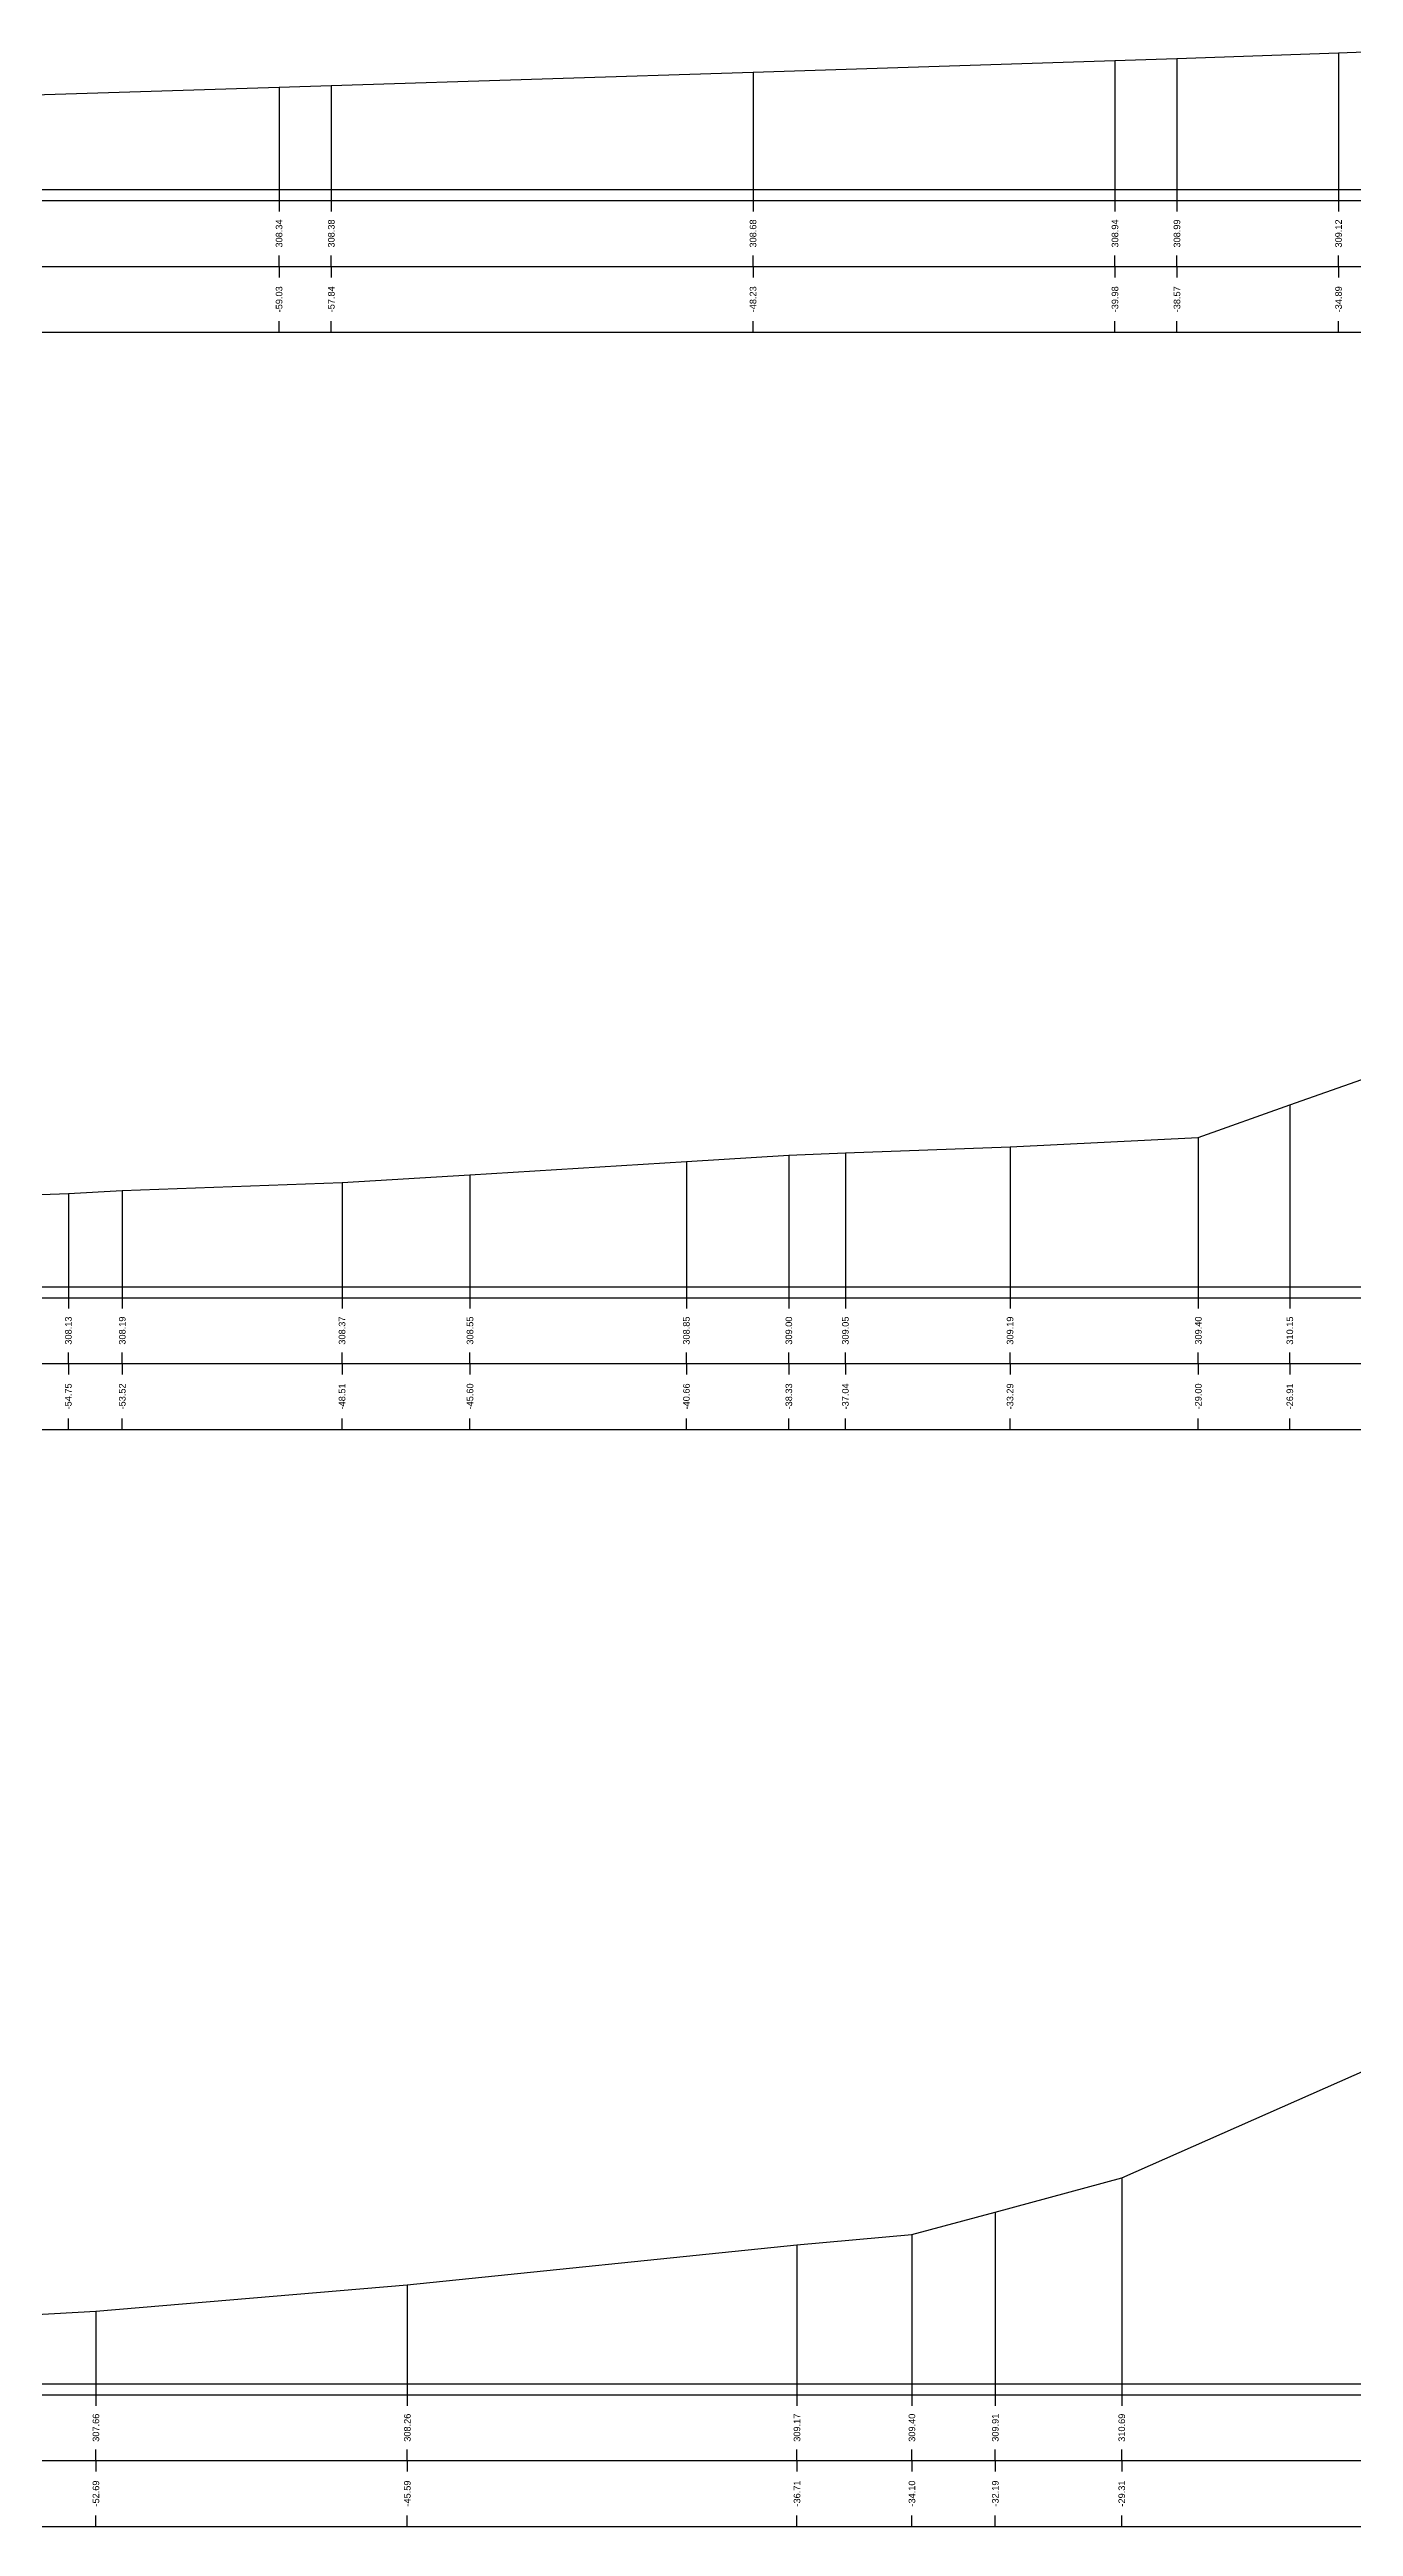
# Model space of a CAD drawing. Header units: millimetres. Extents: x -170 to 301, y 153 to 290.
# Drawn here: x 95.5 to 125.2, y 152.8 to 209.2 of the extents above; entities that cross this region are included whole.
import ezdxf
from ezdxf.enums import TextEntityAlignment as Align

# ---------------------------------------------------------------- set-up
doc = ezdxf.new("R2010")
doc.units = ezdxf.units.MM
doc.styles.get("Standard").update_dxf_attribs({"font": 'arial.ttf'})

msp = doc.modelspace()

# ---------------------------------------------------------------- linework, layer by layer
at = {"layer": 'band'}
for p, q in [((100.76, 205.75), (100.76, 205.5)), ((101.95, 205.75), (101.95, 205.5)), ((111.562, 205.75), (111.562, 205.5)), ((119.811, 205.75), (119.811, 205.5)), ((121.224, 205.75), (121.224, 205.5)), ((124.907, 205.75), (124.907, 205.5)), ((100.76, 204.25), (100.76, 204.5)), ((101.95, 204.25), (101.95, 204.5)), ((111.562, 204.25), (111.562, 204.5)), ((119.811, 204.25), (119.811, 204.5)), ((121.224, 204.25), (121.224, 204.5)), ((124.907, 204.25), (124.907, 204.5)), ((100.76, 204.25), (100.76, 204)), ((101.95, 204.25), (101.95, 204)), ((111.562, 204.25), (111.562, 204)), ((119.811, 204.25), (119.811, 204)), ((121.224, 204.25), (121.224, 204)), ((124.907, 204.25), (124.907, 204)), ((100.76, 202.75), (100.76, 203)), ((101.95, 202.75), (101.95, 203)), ((111.562, 202.75), (111.562, 203)), ((119.811, 202.75), (119.811, 203)), ((121.224, 202.75), (121.224, 203)), ((124.907, 202.75), (124.907, 203)), ((95.958, 180.75), (95.958, 180.5)), ((97.186, 180.75), (97.186, 180.5)), ((102.195, 180.75), (102.195, 180.5)), ((105.111, 180.75), (105.111, 180.5)), ((110.043, 180.75), (110.043, 180.5)), ((112.378, 180.75), (112.378, 180.5)), ((113.667, 180.75), (113.667, 180.5)), ((117.42, 180.75), (117.42, 180.5)), ((121.711, 180.75), (121.711, 180.5)), ((123.796, 180.75), (123.796, 180.5)), ((95.958, 179.25), (95.958, 179.5)), ((97.186, 179.25), (97.186, 179.5)), ((102.195, 179.25), (102.195, 179.5)), ((105.111, 179.25), (105.111, 179.5)), ((110.043, 179.25), (110.043, 179.5)), ((112.378, 179.25), (112.378, 179.5)), ((113.667, 179.25), (113.667, 179.5)), ((117.42, 179.25), (117.42, 179.5)), ((121.711, 179.25), (121.711, 179.5)), ((123.796, 179.25), (123.796, 179.5)), ((95.958, 179.25), (95.958, 179)), ((97.186, 179.25), (97.186, 179)), ((102.195, 179.25), (102.195, 179)), ((105.111, 179.25), (105.111, 179)), ((110.043, 179.25), (110.043, 179)), ((112.378, 179.25), (112.378, 179)), ((113.667, 179.25), (113.667, 179)), ((117.42, 179.25), (117.42, 179)), ((121.711, 179.25), (121.711, 179)), ((123.796, 179.25), (123.796, 179)), ((95.958, 177.75), (95.958, 178)), ((97.186, 177.75), (97.186, 178)), ((102.195, 177.75), (102.195, 178)), ((105.111, 177.75), (105.111, 178)), ((110.043, 177.75), (110.043, 178)), ((112.378, 177.75), (112.378, 178)), ((113.667, 177.75), (113.667, 178)), ((117.42, 177.75), (117.42, 178)), ((121.711, 177.75), (121.711, 178)), ((123.796, 177.75), (123.796, 178)), ((96.585, 155.75), (96.585, 155.5)), ((103.683, 155.75), (103.683, 155.5)), ((112.564, 155.75), (112.564, 155.5)), ((115.183, 155.75), (115.183, 155.5)), ((117.084, 155.75), (117.084, 155.5)), ((119.966, 155.75), (119.966, 155.5)), ((96.585, 154.25), (96.585, 154.5)), ((96.585, 154.25), (96.585, 154)), ((103.683, 154.25), (103.683, 154.5)), ((103.683, 154.25), (103.683, 154)), ((112.564, 154.25), (112.564, 154.5)), ((112.564, 154.25), (112.564, 154)), ((115.183, 154.25), (115.183, 154.5)), ((115.183, 154.25), (115.183, 154)), ((117.084, 154.25), (117.084, 154.5)), ((117.084, 154.25), (117.084, 154)), ((119.966, 154.25), (119.966, 154.5)), ((119.966, 154.25), (119.966, 154)), ((96.585, 152.75), (96.585, 153)), ((103.683, 152.75), (103.683, 153)), ((112.564, 152.75), (112.564, 153)), ((115.183, 152.75), (115.183, 153)), ((117.084, 152.75), (117.084, 153)), ((119.966, 152.75), (119.966, 153))]:
    msp.add_line(p, q, dxfattribs=at)
at = {"layer": 'frame'}
for p, q in [((-167.294, 205.75), (228.825, 205.75)), ((-159.794, 206), (228.825, 206)), ((-167.294, 204.25), (228.825, 204.25)), ((-167.294, 202.75), (228.825, 202.75)), ((-158.207, 180.75), (231.779, 180.75)), ((-150.707, 181), (231.779, 181)), ((-158.207, 179.25), (231.779, 179.25)), ((-158.207, 177.75), (231.779, 177.75)), ((-149.278, 156), (149.427, 156)), ((-156.778, 155.75), (149.427, 155.75)), ((-156.778, 154.25), (149.427, 154.25)), ((-156.778, 152.75), (149.427, 152.75))]:
    msp.add_line(p, q, dxfattribs=at)
at = {"layer": 'marker', "color": 253}
for p, q in [((119.811, 208.944), (119.811, 206)), ((121.224, 208.989), (121.224, 206)), ((124.907, 209.118), (124.907, 206)), ((100.76, 208.338), (100.76, 206)), ((101.95, 208.376), (101.95, 206)), ((111.562, 208.677), (111.562, 206)), ((100.76, 206), (100.76, 205.75)), ((101.95, 206), (101.95, 205.75)), ((111.562, 206), (111.562, 205.75)), ((119.811, 206), (119.811, 205.75)), ((121.224, 206), (121.224, 205.75)), ((124.907, 206), (124.907, 205.75)), ((123.796, 185.147), (123.796, 181)), ((113.667, 184.051), (113.667, 181)), ((117.42, 184.191), (117.42, 181)), ((121.711, 184.401), (121.711, 181)), ((105.111, 183.553), (105.111, 181)), ((110.043, 183.854), (110.043, 181)), ((112.378, 183.996), (112.378, 181)), ((95.958, 183.126), (95.958, 181)), ((97.186, 183.193), (97.186, 181)), ((102.195, 183.373), (102.195, 181)), ((95.958, 181), (95.958, 180.75)), ((97.186, 181), (97.186, 180.75)), ((102.195, 181), (102.195, 180.75)), ((105.111, 181), (105.111, 180.75)), ((110.043, 181), (110.043, 180.75)), ((112.378, 181), (112.378, 180.75)), ((113.667, 181), (113.667, 180.75)), ((117.42, 181), (117.42, 180.75)), ((121.711, 181), (121.711, 180.75)), ((123.796, 181), (123.796, 180.75)), ((119.966, 160.694), (119.966, 156)), ((117.084, 159.912), (117.084, 156)), ((112.564, 159.171), (112.564, 156)), ((115.183, 159.403), (115.183, 156)), ((103.683, 158.259), (103.683, 156)), ((96.585, 157.656), (96.585, 156)), ((96.585, 156), (96.585, 155.75)), ((103.683, 156), (103.683, 155.75)), ((112.564, 156), (112.564, 155.75)), ((115.183, 156), (115.183, 155.75)), ((117.084, 156), (117.084, 155.75)), ((119.966, 156), (119.966, 155.75))]:
    msp.add_line(p, q, dxfattribs=at)
at = {"layer": 'profile'}
for points in [[(56.454, 207.212), (66.708, 207.468), (67.15, 207.482), (67.919, 207.497), (79.335, 207.666), (87.052, 207.914), (91.029, 208.029), (100.76, 208.338), (101.95, 208.376), (111.562, 208.677), (119.811, 208.944), (121.224, 208.989), (124.907, 209.118), (126.902, 209.192)], [(94.5, 183.069), (95.958, 183.126), (97.186, 183.193), (102.195, 183.373), (105.111, 183.553), (110.043, 183.854), (112.378, 183.996), (113.667, 184.051), (117.42, 184.191), (121.711, 184.401), (123.796, 185.147), (125.845, 185.867)], [(61.064, 157.218), (66.44, 157.238), (71.588, 157.249), (75.244, 157.267), (82.411, 157.29), (88.78, 157.351), (95.099, 157.573), (96.585, 157.656), (103.683, 158.259), (112.564, 159.171), (115.183, 159.403), (117.084, 159.912), (119.966, 160.694), (125.587, 163.177), (125.758, 163.25), (125.829, 163.283), (131.695, 163.112), (135.321, 163.006), (135.398, 163.004), (135.489, 163.002), (141.637, 163.002), (149.427, 163.002)]]:
    msp.add_lwpolyline(points, dxfattribs=at)

# ---------------------------------------------------------------- texts
for s, p in [('308.34', (100.76, 205)), ('308.38', (101.95, 205)), ('308.68', (111.562, 205)), ('308.94', (119.811, 205)), ('308.99', (121.224, 205)), ('309.12', (124.907, 205)), ('-59.03', (100.76, 203.5)), ('-57.84', (101.95, 203.5)), ('-48.23', (111.562, 203.5)), ('-39.98', (119.811, 203.5)), ('-38.57', (121.224, 203.5)), ('-34.89', (124.907, 203.5)), ('308.13', (95.958, 180)), ('308.19', (97.186, 180)), ('308.37', (102.195, 180)), ('308.55', (105.111, 180)), ('308.85', (110.043, 180)), ('309.00', (112.378, 180)), ('309.05', (113.667, 180)), ('309.19', (117.42, 180)), ('309.40', (121.711, 180)), ('310.15', (123.796, 180)), ('-54.75', (95.958, 178.5)), ('-53.52', (97.186, 178.5)), ('-48.51', (102.195, 178.5)), ('-45.60', (105.111, 178.5)), ('-40.66', (110.043, 178.5)), ('-38.33', (112.378, 178.5)), ('-37.04', (113.667, 178.5)), ('-33.29', (117.42, 178.5)), ('-29.00', (121.711, 178.5)), ('-26.91', (123.796, 178.5)), ('307.66', (96.585, 155)), ('308.26', (103.683, 155)), ('309.17', (112.564, 155)), ('309.40', (115.183, 155)), ('309.91', (117.084, 155)), ('310.69', (119.966, 155)), ('-52.69', (96.585, 153.5)), ('-45.59', (103.683, 153.5)), ('-36.71', (112.564, 153.5)), ('-34.10', (115.183, 153.5)), ('-32.19', (117.084, 153.5)), ('-29.31', (119.966, 153.5))]:
    msp.add_text(s, height=0.15, rotation=90).set_placement(p, align=Align.MIDDLE)

doc.saveas('drawing.dxf')
